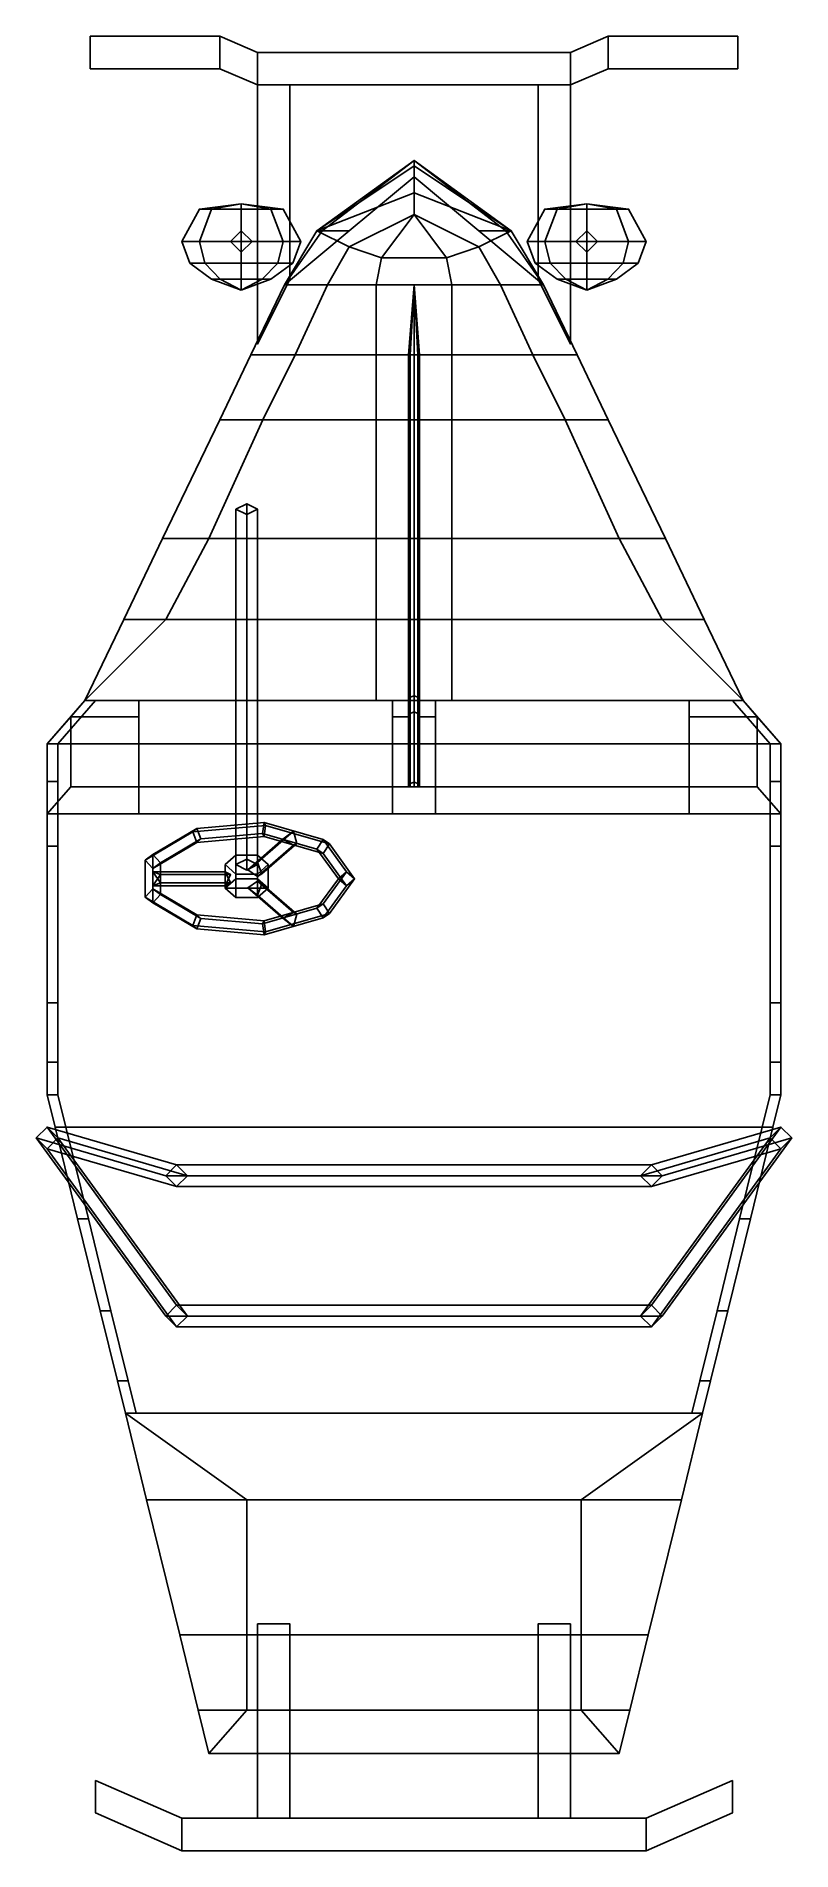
# Model space of a CAD drawing. Extents: x -0.7 to 0.7, y -1.8 to 1.56.
import ezdxf

# ---------------------------------------------------------------- set-up
doc = ezdxf.new("R2010")
doc.units = 0
doc.layers.get('0').update_dxf_attribs({"linetype": 'CONTINUOUS'})

msp = doc.modelspace()

# ---------------------------------------------------------------- linework, layer by layer
for points in [[(-0.36, 1.56, 0.58), (-0.36, 1.56, 0.5), (-0.6, 1.56, 0.5), (-0.6, 1.56, 0.58)], [(-0.6, 1.56, 0.5), (-0.36, 1.56, 0.5), (-0.36, 1.5, 0.5), (-0.6, 1.5, 0.5)], [(-0.6, 1.5, 0.58), (-0.36, 1.5, 0.58), (-0.36, 1.56, 0.58), (-0.6, 1.56, 0.58)], [(-0.6, 1.56, 0.58), (-0.6, 1.56, 0.5), (-0.6, 1.5, 0.5), (-0.6, 1.5, 0.58)], [(-0.29, 1.53, 0.58), (-0.29, 1.53, 0.5), (-0.36, 1.56, 0.5), (-0.36, 1.56, 0.58)], [(-0.36, 1.56, 0.5), (-0.29, 1.53, 0.5), (-0.29, 1.47, 0.5), (-0.36, 1.5, 0.5)], [(-0.36, 1.5, 0.58), (-0.29, 1.47, 0.58), (-0.29, 1.53, 0.58), (-0.36, 1.56, 0.58)], [(0.29, 1.53, 0.5), (0.29, 1.53, 0.58), (0.36, 1.56, 0.58), (0.36, 1.56, 0.5)], [(0.36, 1.5, 0.5), (0.29, 1.47, 0.5), (0.29, 1.53, 0.5), (0.36, 1.56, 0.5)], [(0.36, 1.56, 0.58), (0.29, 1.53, 0.58), (0.29, 1.47, 0.58), (0.36, 1.5, 0.58)], [(0.36, 1.56, 0.5), (0.36, 1.56, 0.58), (0.6, 1.56, 0.58), (0.6, 1.56, 0.5)], [(0.6, 1.5, 0.5), (0.36, 1.5, 0.5), (0.36, 1.56, 0.5), (0.6, 1.56, 0.5)], [(0.6, 1.56, 0.58), (0.36, 1.56, 0.58), (0.36, 1.5, 0.58), (0.6, 1.5, 0.58)], [(0.6, 1.56, 0.5), (0.6, 1.56, 0.58), (0.6, 1.5, 0.58), (0.6, 1.5, 0.5)], [(0.29, 1.53, 0.58), (0.29, 1.53, 0.5), (-0.29, 1.53, 0.5), (-0.29, 1.53, 0.58)], [(-0.29, 1.53, 0.5), (0.29, 1.53, 0.5), (0.29, 1.47, 0.5), (-0.29, 1.47, 0.5)], [(-0.29, 1.47, 0.58), (0.29, 1.47, 0.58), (0.29, 1.53, 0.58), (-0.29, 1.53, 0.58)], [(-0.6, 1.5, 0.5), (-0.36, 1.5, 0.5), (-0.36, 1.5, 0.58), (-0.6, 1.5, 0.58)], [(-0.36, 1.5, 0.5), (-0.29, 1.47, 0.5), (-0.29, 1.47, 0.58), (-0.36, 1.5, 0.58)], [(0.36, 1.5, 0.58), (0.29, 1.47, 0.58), (0.29, 1.47, 0.5), (0.36, 1.5, 0.5)], [(0.6, 1.5, 0.58), (0.36, 1.5, 0.58), (0.36, 1.5, 0.5), (0.6, 1.5, 0.5)], [(-0.23, 1.47, 0.5), (-0.23, 1.11, 0.5), (-0.29, 0.99, 0.5), (-0.29, 1.47, 0.5)], [(-0.29, 1.47, 0.58), (-0.29, 0.99, 0.58), (-0.23, 1.11, 0.58), (-0.23, 1.47, 0.58)], [(-0.29, 1.47, 0.5), (-0.29, 0.99, 0.5), (-0.29, 0.99, 0.58), (-0.29, 1.47, 0.58)], [(-0.29, 1.47, 0.5), (0.29, 1.47, 0.5), (0.29, 1.47, 0.58), (-0.29, 1.47, 0.58)], [(-0.23, 1.11, 0.58), (-0.23, 1.11, 0.5), (-0.23, 1.47, 0.5), (-0.23, 1.47, 0.58)], [(0.23, 1.47, 0.5), (0.23, 1.11, 0.5), (0.23, 1.11, 0.58), (0.23, 1.47, 0.58)], [(0.29, 1.47, 0.5), (0.29, 0.99, 0.5), (0.23, 1.11, 0.5), (0.23, 1.47, 0.5)], [(0.23, 1.47, 0.58), (0.23, 1.11, 0.58), (0.29, 0.99, 0.58), (0.29, 1.47, 0.58)], [(0.29, 0.99, 0.58), (0.29, 0.99, 0.5), (0.29, 1.47, 0.5), (0.29, 1.47, 0.58)], [(0, 1.33, 0.72), (-0.17, 1.2, 0.72), (-0.18, 1.2, 0.98), (0, 1.33, 0.77)], [(0, 1.33, 0.77), (-0.18, 1.2, 0.98), (-0.18, 1.2, 0.98), (0, 1.32, 0.87)], [(0, 1.32, 0.87), (-0.18, 1.2, 0.98), (-0.18, 1.2, 0.98), (0, 1.27, 0.98)], [(0, 1.3, 0.45), (-0.12, 1.2, 0.45), (-0.17, 1.2, 0.72), (0, 1.33, 0.72)], [(0.18, 1.2, 0.98), (0.17, 1.2, 0.72), (0, 1.33, 0.72), (0, 1.33, 0.77)], [(0.17, 1.2, 0.72), (0.12, 1.2, 0.45), (0, 1.3, 0.45), (0, 1.33, 0.72)], [(0.18, 1.2, 0.98), (0.18, 1.2, 0.98), (0, 1.33, 0.77), (0, 1.32, 0.87)], [(0.18, 1.2, 0.98), (0.18, 1.2, 0.98), (0, 1.32, 0.87), (0, 1.27, 0.98)], [(-0.32, 1.25, 0.84), (-0.375, 1.24, 0.785), (-0.3978, 1.24, 0.84), (-0.32, 1.25, 0.84)], [(-0.32, 1.25, 0.84), (-0.3978, 1.24, 0.84), (-0.375, 1.24, 0.895), (-0.32, 1.25, 0.84)], [(-0.32, 1.25, 0.84), (-0.32, 1.24, 0.7622), (-0.375, 1.24, 0.785), (-0.32, 1.25, 0.84)], [(-0.32, 1.25, 0.84), (-0.375, 1.24, 0.895), (-0.32, 1.24, 0.9178), (-0.32, 1.25, 0.84)], [(-0.32, 1.25, 0.84), (-0.2422, 1.24, 0.84), (-0.265, 1.24, 0.785), (-0.32, 1.25, 0.84)], [(-0.32, 1.25, 0.84), (-0.265, 1.24, 0.785), (-0.32, 1.24, 0.7622), (-0.32, 1.25, 0.84)], [(-0.32, 1.25, 0.84), (-0.32, 1.24, 0.9178), (-0.265, 1.24, 0.895), (-0.32, 1.25, 0.84)], [(-0.32, 1.25, 0.84), (-0.265, 1.24, 0.895), (-0.2422, 1.24, 0.84), (-0.32, 1.25, 0.84)], [(0, 1.27, 0.98), (-0.18, 1.2, 0.98), (-0.12, 1.17, 1.05), (0, 1.23, 1.04)], [(0.12, 1.17, 1.05), (0.18, 1.2, 0.98), (0, 1.27, 0.98), (0, 1.23, 1.04)], [(0.32, 1.25, 0.84), (0.265, 1.24, 0.785), (0.2422, 1.24, 0.84), (0.32, 1.25, 0.84)], [(0.32, 1.25, 0.84), (0.2422, 1.24, 0.84), (0.265, 1.24, 0.895), (0.32, 1.25, 0.84)], [(0.32, 1.25, 0.84), (0.32, 1.24, 0.7622), (0.265, 1.24, 0.785), (0.32, 1.25, 0.84)], [(0.32, 1.25, 0.84), (0.265, 1.24, 0.895), (0.32, 1.24, 0.9178), (0.32, 1.25, 0.84)], [(0.32, 1.25, 0.84), (0.3978, 1.24, 0.84), (0.375, 1.24, 0.785), (0.32, 1.25, 0.84)], [(0.32, 1.25, 0.84), (0.375, 1.24, 0.785), (0.32, 1.24, 0.7622), (0.32, 1.25, 0.84)], [(0.32, 1.25, 0.84), (0.32, 1.24, 0.9178), (0.375, 1.24, 0.895), (0.32, 1.25, 0.84)], [(0.32, 1.25, 0.84), (0.375, 1.24, 0.895), (0.3978, 1.24, 0.84), (0.32, 1.25, 0.84)], [(-0.375, 1.24, 0.785), (-0.3978, 1.18, 0.7622), (-0.43, 1.18, 0.84), (-0.3978, 1.24, 0.84)], [(-0.3978, 1.24, 0.84), (-0.43, 1.18, 0.84), (-0.3978, 1.18, 0.9178), (-0.375, 1.24, 0.895)], [(-0.32, 1.24, 0.7622), (-0.32, 1.18, 0.73), (-0.3978, 1.18, 0.7622), (-0.375, 1.24, 0.785)], [(-0.375, 1.24, 0.895), (-0.3978, 1.18, 0.9178), (-0.32, 1.18, 0.95), (-0.32, 1.24, 0.9178)], [(-0.265, 1.24, 0.785), (-0.2422, 1.18, 0.7622), (-0.32, 1.18, 0.73), (-0.32, 1.24, 0.7622)], [(-0.32, 1.24, 0.9178), (-0.32, 1.18, 0.95), (-0.2422, 1.18, 0.9178), (-0.265, 1.24, 0.895)], [(-0.2422, 1.24, 0.84), (-0.21, 1.18, 0.84), (-0.2422, 1.18, 0.7622), (-0.265, 1.24, 0.785)], [(-0.265, 1.24, 0.895), (-0.2422, 1.18, 0.9178), (-0.21, 1.18, 0.84), (-0.2422, 1.24, 0.84)], [(-0.12, 1.17, 1.05), (-0.06, 1.15, 1.08), (0, 1.23, 1.04)], [(-0.06, 1.15, 1.08), (0.06, 1.15, 1.08), (0, 1.23, 1.04)], [(0.06, 1.15, 1.08), (0.12, 1.17, 1.05), (0, 1.23, 1.04)], [(0.265, 1.24, 0.785), (0.2422, 1.18, 0.7622), (0.21, 1.18, 0.84), (0.2422, 1.24, 0.84)], [(0.2422, 1.24, 0.84), (0.21, 1.18, 0.84), (0.2422, 1.18, 0.9178), (0.265, 1.24, 0.895)], [(0.32, 1.24, 0.7622), (0.32, 1.18, 0.73), (0.2422, 1.18, 0.7622), (0.265, 1.24, 0.785)], [(0.265, 1.24, 0.895), (0.2422, 1.18, 0.9178), (0.32, 1.18, 0.95), (0.32, 1.24, 0.9178)], [(0.375, 1.24, 0.785), (0.3978, 1.18, 0.7622), (0.32, 1.18, 0.73), (0.32, 1.24, 0.7622)], [(0.32, 1.24, 0.9178), (0.32, 1.18, 0.95), (0.3978, 1.18, 0.9178), (0.375, 1.24, 0.895)], [(0.3978, 1.24, 0.84), (0.43, 1.18, 0.84), (0.3978, 1.18, 0.7622), (0.375, 1.24, 0.785)], [(0.375, 1.24, 0.895), (0.3978, 1.18, 0.9178), (0.43, 1.18, 0.84), (0.3978, 1.24, 0.84)], [(-0.4153, 1.14, 0.84), (-0.43, 1.18, 0.84), (-0.3978, 1.18, 0.7622), (-0.3874, 1.14, 0.7726)], [(-0.3874, 1.14, 0.9074), (-0.3978, 1.18, 0.9178), (-0.43, 1.18, 0.84), (-0.4153, 1.14, 0.84)], [(-0.3874, 1.14, 0.7726), (-0.3978, 1.18, 0.7622), (-0.32, 1.18, 0.73), (-0.32, 1.14, 0.7447)], [(-0.32, 1.14, 0.9353), (-0.32, 1.18, 0.95), (-0.3978, 1.18, 0.9178), (-0.3874, 1.14, 0.9074)], [(-0.32, 1.2, 0.7), (-0.34, 1.18, 0.7), (-0.34, 1.18, 0.74), (-0.32, 1.2, 0.75)], [(-0.34, 1.18, 0.7), (-0.32, 1.16, 0.7), (-0.32, 1.16, 0.74), (-0.34, 1.18, 0.74)], [(-0.3, 1.18, 0.7), (-0.32, 1.2, 0.7), (-0.32, 1.2, 0.75), (-0.3, 1.18, 0.74)], [(-0.32, 1.16, 0.7), (-0.3, 1.18, 0.7), (-0.3, 1.18, 0.74), (-0.32, 1.16, 0.74)], [(-0.32, 1.14, 0.7447), (-0.32, 1.18, 0.73), (-0.2422, 1.18, 0.7622), (-0.2526, 1.14, 0.7726)], [(-0.2526, 1.14, 0.9074), (-0.2422, 1.18, 0.9178), (-0.32, 1.18, 0.95), (-0.32, 1.14, 0.9353)], [(-0.2526, 1.14, 0.7726), (-0.2422, 1.18, 0.7622), (-0.21, 1.18, 0.84), (-0.2247, 1.14, 0.84)], [(-0.2247, 1.14, 0.84), (-0.21, 1.18, 0.84), (-0.2422, 1.18, 0.9178), (-0.2526, 1.14, 0.9074)], [(-0.18, 1.2, 0.98), (-0.24, 1.1, 0.98), (-0.16, 1.1, 1.07), (-0.12, 1.17, 1.05)], [(-0.17, 1.2, 0.72), (-0.24, 1.1, 0.45), (-0.24, 1.1, 0.98), (-0.18, 1.2, 0.98)], [(-0.12, 1.2, 0.45), (-0.24, 1.1, 0.45), (-0.17, 1.2, 0.72)], [(0.16, 1.1, 1.07), (0.24, 1.1, 0.98), (0.18, 1.2, 0.98), (0.12, 1.17, 1.05)], [(0.17, 1.2, 0.72), (0.24, 1.1, 0.45), (0.12, 1.2, 0.45), (0.17, 1.2, 0.72)], [(0.24, 1.1, 0.98), (0.24, 1.1, 0.45), (0.17, 1.2, 0.72), (0.18, 1.2, 0.98)], [(0.2247, 1.14, 0.84), (0.21, 1.18, 0.84), (0.2422, 1.18, 0.7622), (0.2526, 1.14, 0.7726)], [(0.2526, 1.14, 0.9074), (0.2422, 1.18, 0.9178), (0.21, 1.18, 0.84), (0.2247, 1.14, 0.84)], [(0.2526, 1.14, 0.7726), (0.2422, 1.18, 0.7622), (0.32, 1.18, 0.73), (0.32, 1.14, 0.7447)], [(0.32, 1.14, 0.9353), (0.32, 1.18, 0.95), (0.2422, 1.18, 0.9178), (0.2526, 1.14, 0.9074)], [(0.32, 1.2, 0.7), (0.3, 1.18, 0.7), (0.3, 1.18, 0.74), (0.32, 1.2, 0.75)], [(0.3, 1.18, 0.7), (0.32, 1.16, 0.7), (0.32, 1.16, 0.74), (0.3, 1.18, 0.74)], [(0.34, 1.18, 0.7), (0.32, 1.2, 0.7), (0.32, 1.2, 0.75), (0.34, 1.18, 0.74)], [(0.32, 1.16, 0.7), (0.34, 1.18, 0.7), (0.34, 1.18, 0.74), (0.32, 1.16, 0.74)], [(0.32, 1.14, 0.7447), (0.32, 1.18, 0.73), (0.3978, 1.18, 0.7622), (0.3874, 1.14, 0.7726)], [(0.3874, 1.14, 0.9074), (0.3978, 1.18, 0.9178), (0.32, 1.18, 0.95), (0.32, 1.14, 0.9353)], [(0.3874, 1.14, 0.7726), (0.3978, 1.18, 0.7622), (0.43, 1.18, 0.84), (0.4153, 1.14, 0.84)], [(0.4153, 1.14, 0.84), (0.43, 1.18, 0.84), (0.3978, 1.18, 0.9178), (0.3874, 1.14, 0.9074)], [(-0.16, 1.1, 1.07), (-0.07, 1.1, 1.09), (-0.06, 1.15, 1.08), (-0.12, 1.17, 1.05)], [(-0.07, 1.1, 1.09), (0.07, 1.1, 1.09), (0.06, 1.15, 1.08), (-0.06, 1.15, 1.08)], [(0.06, 1.15, 1.08), (0.07, 1.1, 1.09), (0.16, 1.1, 1.07), (0.12, 1.17, 1.05)], [(-0.375, 1.11, 0.84), (-0.4153, 1.14, 0.84), (-0.3874, 1.14, 0.7726), (-0.3589, 1.11, 0.8011)], [(-0.3589, 1.11, 0.8789), (-0.3874, 1.14, 0.9074), (-0.4153, 1.14, 0.84), (-0.375, 1.11, 0.84)], [(-0.3589, 1.11, 0.8011), (-0.3874, 1.14, 0.7726), (-0.32, 1.14, 0.7447), (-0.32, 1.11, 0.785)], [(-0.32, 1.11, 0.895), (-0.32, 1.14, 0.9353), (-0.3874, 1.14, 0.9074), (-0.3589, 1.11, 0.8789)], [(-0.32, 1.09, 0.84), (-0.375, 1.11, 0.84), (-0.3589, 1.11, 0.8011), (-0.32, 1.09, 0.84)], [(-0.32, 1.09, 0.84), (-0.3589, 1.11, 0.8789), (-0.375, 1.11, 0.84), (-0.32, 1.09, 0.84)], [(-0.32, 1.09, 0.84), (-0.3589, 1.11, 0.8011), (-0.32, 1.11, 0.785), (-0.32, 1.09, 0.84)], [(-0.32, 1.09, 0.84), (-0.32, 1.11, 0.895), (-0.3589, 1.11, 0.8789), (-0.32, 1.09, 0.84)], [(-0.32, 1.11, 0.785), (-0.32, 1.14, 0.7447), (-0.2526, 1.14, 0.7726), (-0.2811, 1.11, 0.8011)], [(-0.2811, 1.11, 0.8789), (-0.2526, 1.14, 0.9074), (-0.32, 1.14, 0.9353), (-0.32, 1.11, 0.895)], [(-0.32, 1.09, 0.84), (-0.32, 1.11, 0.785), (-0.2811, 1.11, 0.8011), (-0.32, 1.09, 0.84)], [(-0.32, 1.09, 0.84), (-0.2811, 1.11, 0.8011), (-0.265, 1.11, 0.84), (-0.32, 1.09, 0.84)], [(-0.32, 1.09, 0.84), (-0.265, 1.11, 0.84), (-0.2811, 1.11, 0.8789), (-0.32, 1.09, 0.84)], [(-0.32, 1.09, 0.84), (-0.2811, 1.11, 0.8789), (-0.32, 1.11, 0.895), (-0.32, 1.09, 0.84)], [(-0.2811, 1.11, 0.8011), (-0.2526, 1.14, 0.7726), (-0.2247, 1.14, 0.84), (-0.265, 1.11, 0.84)], [(-0.265, 1.11, 0.84), (-0.2247, 1.14, 0.84), (-0.2526, 1.14, 0.9074), (-0.2811, 1.11, 0.8789)], [(0.265, 1.11, 0.84), (0.2247, 1.14, 0.84), (0.2526, 1.14, 0.7726), (0.2811, 1.11, 0.8011)], [(0.2811, 1.11, 0.8789), (0.2526, 1.14, 0.9074), (0.2247, 1.14, 0.84), (0.265, 1.11, 0.84)], [(0.2811, 1.11, 0.8011), (0.2526, 1.14, 0.7726), (0.32, 1.14, 0.7447), (0.32, 1.11, 0.785)], [(0.32, 1.11, 0.895), (0.32, 1.14, 0.9353), (0.2526, 1.14, 0.9074), (0.2811, 1.11, 0.8789)], [(0.32, 1.09, 0.84), (0.265, 1.11, 0.84), (0.2811, 1.11, 0.8011), (0.32, 1.09, 0.84)], [(0.32, 1.09, 0.84), (0.2811, 1.11, 0.8789), (0.265, 1.11, 0.84), (0.32, 1.09, 0.84)], [(0.32, 1.09, 0.84), (0.2811, 1.11, 0.8011), (0.32, 1.11, 0.785), (0.32, 1.09, 0.84)], [(0.32, 1.09, 0.84), (0.32, 1.11, 0.895), (0.2811, 1.11, 0.8789), (0.32, 1.09, 0.84)], [(0.32, 1.11, 0.785), (0.32, 1.14, 0.7447), (0.3874, 1.14, 0.7726), (0.3589, 1.11, 0.8011)], [(0.3589, 1.11, 0.8789), (0.3874, 1.14, 0.9074), (0.32, 1.14, 0.9353), (0.32, 1.11, 0.895)], [(0.32, 1.09, 0.84), (0.32, 1.11, 0.785), (0.3589, 1.11, 0.8011), (0.32, 1.09, 0.84)], [(0.32, 1.09, 0.84), (0.3589, 1.11, 0.8011), (0.375, 1.11, 0.84), (0.32, 1.09, 0.84)], [(0.32, 1.09, 0.84), (0.375, 1.11, 0.84), (0.3589, 1.11, 0.8789), (0.32, 1.09, 0.84)], [(0.32, 1.09, 0.84), (0.3589, 1.11, 0.8789), (0.32, 1.11, 0.895), (0.32, 1.09, 0.84)], [(0.3589, 1.11, 0.8011), (0.3874, 1.14, 0.7726), (0.4153, 1.14, 0.84), (0.375, 1.11, 0.84)], [(0.375, 1.11, 0.84), (0.4153, 1.14, 0.84), (0.3874, 1.14, 0.9074), (0.3589, 1.11, 0.8789)], [(-0.24, 1.1, 0.98), (-0.24, 1.1, 0.45), (-0.3025, 0.97, 0.45), (-0.3025, 0.97, 0.98)], [(-0.16, 1.1, 1.07), (-0.24, 1.1, 0.98), (-0.3025, 0.97, 0.98), (-0.22, 0.97, 1.07)], [(-0.07, 0.97, 1.1), (-0.07, 1.1, 1.09), (-0.16, 1.1, 1.07), (-0.22, 0.97, 1.07)], [(-0.01, 0.97, 1.1), (0, 1.1, 1.09), (-0.07, 1.1, 1.09), (-0.07, 0.97, 1.1)], [(0, 1.1, 1.09), (0, 1.1, 1.09), (-0.01, 0.97, 1.1), (-0.0071, 0.97, 1.1071)], [(0, 1.1, 1.09), (0, 1.1, 1.09), (-0.0071, 0.97, 1.1071), (0, 0.97, 1.11)], [(0.07, 0.97, 1.1), (0.07, 1.1, 1.09), (0, 1.1, 1.09), (0.01, 0.97, 1.1)], [(0, 1.1, 1.09), (0, 1.1, 1.09), (0, 0.97, 1.11), (0.0071, 0.97, 1.1071)], [(0, 1.1, 1.09), (0, 1.1, 1.09), (0.0071, 0.97, 1.1071), (0.01, 0.97, 1.1)], [(0.16, 1.1, 1.07), (0.07, 1.1, 1.09), (0.07, 0.97, 1.1), (0.22, 0.97, 1.07)], [(0.3025, 0.97, 0.98), (0.24, 1.1, 0.98), (0.16, 1.1, 1.07), (0.22, 0.97, 1.07)], [(0.3025, 0.97, 0.45), (0.24, 1.1, 0.45), (0.24, 1.1, 0.98), (0.3025, 0.97, 0.98)], [(-0.3025, 0.97, 0.98), (-0.3025, 0.97, 0.45), (-0.3601, 0.85, 0.45), (-0.3601, 0.85, 0.98)], [(-0.22, 0.97, 1.07), (-0.3025, 0.97, 0.98), (-0.3601, 0.85, 0.98), (-0.28, 0.85, 1.07)], [(-0.07, 0.85, 1.1), (-0.07, 0.97, 1.1), (-0.22, 0.97, 1.07), (-0.28, 0.85, 1.07)], [(-0.01, 0.85, 1.1), (-0.01, 0.97, 1.1), (-0.07, 0.97, 1.1), (-0.07, 0.85, 1.1)], [(-0.0071, 0.97, 1.1071), (-0.01, 0.97, 1.1), (-0.01, 0.85, 1.1), (-0.0071, 0.85, 1.1071)], [(0, 0.97, 1.11), (-0.0071, 0.97, 1.1071), (-0.0071, 0.85, 1.1071), (0, 0.85, 1.11)], [(0.0071, 0.97, 1.1071), (0, 0.97, 1.11), (0, 0.85, 1.11), (0.0071, 0.85, 1.1071)], [(0.01, 0.97, 1.1), (0.0071, 0.97, 1.1071), (0.0071, 0.85, 1.1071), (0.01, 0.85, 1.1)], [(0.07, 0.85, 1.1), (0.07, 0.97, 1.1), (0.01, 0.97, 1.1), (0.01, 0.85, 1.1)], [(0.22, 0.97, 1.07), (0.07, 0.97, 1.1), (0.07, 0.85, 1.1), (0.28, 0.85, 1.07)], [(0.3601, 0.85, 0.98), (0.3025, 0.97, 0.98), (0.22, 0.97, 1.07), (0.28, 0.85, 1.07)], [(0.3601, 0.85, 0.45), (0.3025, 0.97, 0.45), (0.3025, 0.97, 0.98), (0.3601, 0.85, 0.98)], [(-0.3601, 0.85, 0.98), (-0.3601, 0.85, 0.45), (-0.4658, 0.63, 0.38), (-0.4658, 0.63, 0.98)], [(-0.28, 0.85, 1.07), (-0.3601, 0.85, 0.98), (-0.4658, 0.63, 0.98), (-0.38, 0.63, 1.07)], [(-0.07, 0.63, 1.11), (-0.07, 0.85, 1.1), (-0.28, 0.85, 1.07), (-0.38, 0.63, 1.07)], [(-0.01, 0.63, 1.11), (-0.01, 0.85, 1.1), (-0.07, 0.85, 1.1), (-0.07, 0.63, 1.11)], [(-0.0071, 0.85, 1.1071), (-0.01, 0.85, 1.1), (-0.01, 0.63, 1.11), (-0.0071, 0.63, 1.1171)], [(0, 0.85, 1.11), (-0.0071, 0.85, 1.1071), (-0.0071, 0.63, 1.1171), (0, 0.63, 1.12)], [(0.0071, 0.85, 1.1071), (0, 0.85, 1.11), (0, 0.63, 1.12), (0.0071, 0.63, 1.1171)], [(0.01, 0.85, 1.1), (0.0071, 0.85, 1.1071), (0.0071, 0.63, 1.1171), (0.01, 0.63, 1.11)], [(0.07, 0.63, 1.11), (0.07, 0.85, 1.1), (0.01, 0.85, 1.1), (0.01, 0.63, 1.11)], [(0.28, 0.85, 1.07), (0.07, 0.85, 1.1), (0.07, 0.63, 1.11), (0.38, 0.63, 1.07)], [(0.4658, 0.63, 0.98), (0.3601, 0.85, 0.98), (0.28, 0.85, 1.07), (0.38, 0.63, 1.07)], [(0.4658, 0.63, 0.38), (0.3601, 0.85, 0.45), (0.3601, 0.85, 0.98), (0.4658, 0.63, 0.98)], [(-0.31, 0.6942, 0.6923), (-0.33, 0.6842, 0.675), (-0.33, 0.026, 1.055), (-0.31, 0.036, 1.0723)], [(-0.33, 0.6842, 0.675), (-0.31, 0.6742, 0.6577), (-0.31, 0.016, 1.0377), (-0.33, 0.026, 1.055)], [(-0.29, 0.6842, 0.675), (-0.31, 0.6942, 0.6923), (-0.31, 0.036, 1.0723), (-0.29, 0.026, 1.055)], [(-0.31, 0.6742, 0.6577), (-0.29, 0.6842, 0.675), (-0.29, 0.026, 1.055), (-0.31, 0.016, 1.0377)], [(-0.4658, 0.63, 0.98), (-0.4658, 0.63, 0.38), (-0.5379, 0.48, 0.32), (-0.5379, 0.48, 0.98)], [(-0.38, 0.63, 1.07), (-0.4658, 0.63, 0.98), (-0.5379, 0.48, 0.98), (-0.46, 0.48, 1.07)], [(-0.07, 0.48, 1.12), (-0.07, 0.63, 1.11), (-0.38, 0.63, 1.07), (-0.46, 0.48, 1.07)], [(-0.01, 0.48, 1.12), (-0.01, 0.63, 1.11), (-0.07, 0.63, 1.11), (-0.07, 0.48, 1.12)], [(-0.0071, 0.63, 1.1171), (-0.01, 0.63, 1.11), (-0.01, 0.48, 1.12), (-0.0071, 0.48, 1.1271)], [(0, 0.63, 1.12), (-0.0071, 0.63, 1.1171), (-0.0071, 0.48, 1.1271), (0, 0.48, 1.13)], [(0.0071, 0.63, 1.1171), (0, 0.63, 1.12), (0, 0.48, 1.13), (0.0071, 0.48, 1.1271)], [(0.01, 0.63, 1.11), (0.0071, 0.63, 1.1171), (0.0071, 0.48, 1.1271), (0.01, 0.48, 1.12)], [(0.07, 0.48, 1.12), (0.07, 0.63, 1.11), (0.01, 0.63, 1.11), (0.01, 0.48, 1.12)], [(0.38, 0.63, 1.07), (0.07, 0.63, 1.11), (0.07, 0.48, 1.12), (0.46, 0.48, 1.07)], [(0.5379, 0.48, 0.98), (0.4658, 0.63, 0.98), (0.38, 0.63, 1.07), (0.46, 0.48, 1.07)], [(0.5379, 0.48, 0.32), (0.4658, 0.63, 0.38), (0.4658, 0.63, 0.98), (0.5379, 0.48, 0.98)], [(-0.5379, 0.48, 0.98), (-0.5379, 0.48, 0.32), (-0.61, 0.33, 0.32), (-0.61, 0.33, 0.98)], [(-0.46, 0.48, 1.07), (-0.5379, 0.48, 0.98), (-0.61, 0.33, 0.98), (-0.61, 0.33, 1.07)], [(-0.07, 0.33, 1.13), (-0.07, 0.48, 1.12), (-0.46, 0.48, 1.07), (-0.61, 0.33, 1.07)], [(-0.01, 0.33, 1.13), (-0.01, 0.48, 1.12), (-0.07, 0.48, 1.12), (-0.07, 0.33, 1.13)], [(-0.0071, 0.48, 1.1271), (-0.01, 0.48, 1.12), (-0.01, 0.33, 1.13), (-0.0071, 0.3361, 1.1435)], [(0, 0.48, 1.13), (-0.0071, 0.48, 1.1271), (-0.0071, 0.3361, 1.1435), (0, 0.3387, 1.145)], [(0.0071, 0.48, 1.1271), (0, 0.48, 1.13), (0, 0.3387, 1.145), (0.0071, 0.3361, 1.1435)], [(0.01, 0.48, 1.12), (0.0071, 0.48, 1.1271), (0.0071, 0.3361, 1.1435), (0.01, 0.33, 1.13)], [(0.07, 0.33, 1.13), (0.07, 0.48, 1.12), (0.01, 0.48, 1.12), (0.01, 0.33, 1.13)], [(0.46, 0.48, 1.07), (0.07, 0.48, 1.12), (0.07, 0.33, 1.13), (0.61, 0.33, 1.07)], [(0.61, 0.33, 0.98), (0.5379, 0.48, 0.98), (0.46, 0.48, 1.07), (0.61, 0.33, 1.07)], [(0.61, 0.33, 0.32), (0.5379, 0.48, 0.32), (0.5379, 0.48, 0.98), (0.61, 0.33, 0.98)], [(-0.0071, 0.3361, 1.1435), (-0.01, 0.33, 1.14), (-0.01, 0.3, 1.19), (-0.0071, 0.3061, 1.1935)], [(-0.0071, 0.3361, 1.1435), (-0.01, 0.33, 1.13), (-0.01, 0.33, 1.14), (-0.0071, 0.3361, 1.1435)], [(0, 0.3387, 1.145), (-0.0071, 0.3361, 1.1435), (-0.0071, 0.3061, 1.1935), (0, 0.3087, 1.195)], [(0.0071, 0.3361, 1.1435), (0, 0.3387, 1.145), (0, 0.3087, 1.195), (0.0071, 0.3061, 1.1935)], [(0.01, 0.33, 1.14), (0.0071, 0.3361, 1.1435), (0.0071, 0.3061, 1.1935), (0.01, 0.3, 1.19)], [(0.01, 0.33, 1.13), (0.0071, 0.3361, 1.1435), (0.0071, 0.3361, 1.1435), (0.01, 0.33, 1.14)], [(-0.61, 0.33, 0.32), (-0.68, 0.25, 0.32), (-0.68, 0.25, 1.07), (-0.61, 0.33, 1.13)], [(-0.61, 0.33, 1.13), (-0.68, 0.25, 1.07), (-0.68, 0.25, 1.19), (-0.6362, 0.3, 1.19)], [(-0.59, 0.33, 0.37), (-0.66, 0.25, 0.37), (0.66, 0.25, 0.37), (0.59, 0.33, 0.37)], [(-0.51, 0.3, 1.19), (-0.51, 0.33, 1.13), (-0.61, 0.33, 1.13), (-0.6362, 0.3, 1.19)], [(-0.07, 0.33, 1.13), (-0.07, 0.33, 1.13), (-0.61, 0.33, 1.07), (-0.61, 0.33, 1.13)], [(-0.51, 0.33, 1.13), (-0.51, 0.25, 1.07), (-0.04, 0.25, 1.07), (-0.04, 0.33, 1.13)], [(-0.51, 0.25, 1.19), (-0.51, 0.25, 1.07), (-0.51, 0.33, 1.13), (-0.51, 0.3, 1.19)], [(-0.04, 0.33, 1.13), (-0.04, 0.25, 1.07), (-0.04, 0.25, 1.19), (-0.04, 0.3, 1.19)], [(-0.01, 0.3, 1.19), (-0.01, 0.33, 1.14), (-0.04, 0.33, 1.13), (-0.04, 0.3, 1.19)], [(-0.01, 0.33, 1.13), (-0.04, 0.33, 1.13), (-0.01, 0.33, 1.14), (-0.01, 0.33, 1.13)], [(-0.0071, 0.3061, 1.1935), (-0.01, 0.3, 1.19), (-0.01, 0.17, 1.45), (-0.0071, 0.1761, 1.4535)], [(0, 0.3087, 1.195), (-0.0071, 0.3061, 1.1935), (-0.0071, 0.1761, 1.4535), (0, 0.1787, 1.455)], [(0.0071, 0.3061, 1.1935), (0, 0.3087, 1.195), (0, 0.1787, 1.455), (0.0071, 0.1761, 1.4535)], [(0.01, 0.3, 1.19), (0.0071, 0.3061, 1.1935), (0.0071, 0.1761, 1.4535), (0.01, 0.17, 1.45)], [(0.04, 0.3, 1.19), (0.04, 0.33, 1.13), (0.01, 0.33, 1.14), (0.01, 0.3, 1.19)], [(0.04, 0.33, 1.13), (0.01, 0.33, 1.13), (0.01, 0.33, 1.13), (0.01, 0.33, 1.14)], [(0.04, 0.25, 1.19), (0.04, 0.25, 1.07), (0.04, 0.33, 1.13), (0.04, 0.3, 1.19)], [(0.04, 0.33, 1.13), (0.04, 0.25, 1.07), (0.51, 0.25, 1.07), (0.51, 0.33, 1.13)], [(0.51, 0.33, 1.13), (0.51, 0.25, 1.07), (0.51, 0.25, 1.19), (0.51, 0.3, 1.19)], [(0.6362, 0.3, 1.19), (0.61, 0.33, 1.13), (0.51, 0.33, 1.13), (0.51, 0.3, 1.19)], [(0.68, 0.25, 1.07), (0.68, 0.25, 0.32), (0.61, 0.33, 0.32), (0.61, 0.33, 1.13)], [(0.68, 0.25, 1.19), (0.68, 0.25, 1.07), (0.61, 0.33, 1.13), (0.6362, 0.3, 1.19)], [(-0.6362, 0.3, 1.19), (-0.68, 0.25, 1.19), (-0.68, 0.12, 1.45), (-0.6362, 0.17, 1.45)], [(-0.51, 0.17, 1.45), (-0.51, 0.3, 1.19), (-0.6362, 0.3, 1.19), (-0.6362, 0.17, 1.45)], [(-0.51, 0.12, 1.45), (-0.51, 0.25, 1.19), (-0.51, 0.3, 1.19), (-0.51, 0.17, 1.45)], [(-0.04, 0.3, 1.19), (-0.04, 0.25, 1.19), (-0.04, 0.12, 1.45), (-0.04, 0.17, 1.45)], [(-0.01, 0.17, 1.45), (-0.01, 0.3, 1.19), (-0.04, 0.3, 1.19), (-0.04, 0.17, 1.45)], [(0.04, 0.17, 1.45), (0.04, 0.3, 1.19), (0.01, 0.3, 1.19), (0.01, 0.17, 1.45)], [(0.04, 0.12, 1.45), (0.04, 0.25, 1.19), (0.04, 0.3, 1.19), (0.04, 0.17, 1.45)], [(0.51, 0.3, 1.19), (0.51, 0.25, 1.19), (0.51, 0.12, 1.45), (0.51, 0.17, 1.45)], [(0.6362, 0.17, 1.45), (0.6362, 0.3, 1.19), (0.51, 0.3, 1.19), (0.51, 0.17, 1.45)], [(0.68, 0.12, 1.45), (0.68, 0.25, 1.19), (0.6362, 0.3, 1.19), (0.6362, 0.17, 1.45)], [(-0.68, 0.25, 0.32), (-0.68, -0.4, 0.32), (-0.68, -0.4, 0.37), (-0.68, 0.25, 0.37)], [(-0.68, 0.06, 0.93), (-0.68, 0.25, 0.37), (-0.68, -0.4, 0.37), (-0.68, -0.23, 0.87)], [(-0.68, 0.18, 0.98), (-0.68, 0.25, 0.37), (-0.68, 0.25, 0.37), (-0.68, 0.06, 0.93)], [(-0.68, 0.25, 1.07), (-0.68, 0.25, 0.37), (-0.68, 0.25, 0.37), (-0.68, 0.18, 0.98)], [(-0.66, 0.18, 0.98), (-0.66, 0.25, 1.07), (-0.68, 0.25, 1.07), (-0.68, 0.18, 0.98)], [(0.68, 0.18, 0.98), (0.68, 0.25, 1.07), (0.66, 0.25, 1.07), (0.66, 0.18, 0.98)], [(0.68, -0.4, 0.37), (0.68, -0.4, 0.32), (0.68, 0.25, 0.32), (0.68, 0.25, 0.37)], [(0.68, -0.4, 0.37), (0.68, 0.25, 0.37), (0.68, 0.06, 0.93), (0.68, -0.23, 0.87)], [(0.68, 0.25, 0.37), (0.68, 0.25, 0.37), (0.68, 0.18, 0.98), (0.68, 0.06, 0.93)], [(0.68, 0.25, 0.37), (0.68, 0.25, 0.37), (0.68, 0.25, 1.07), (0.68, 0.18, 0.98)], [(-0.66, 0.06, 0.93), (-0.66, 0.18, 0.98), (-0.68, 0.18, 0.98), (-0.68, 0.06, 0.93)], [(-0.68, 0.12, 1.53), (0.68, 0.12, 1.53), (0.6362, 0.17, 1.53), (-0.6362, 0.17, 1.53)], [(-0.6362, 0.17, 1.45), (-0.68, 0.12, 1.45), (-0.68, 0.12, 1.53), (-0.6362, 0.17, 1.53)], [(-0.6362, 0.17, 1.53), (0.6362, 0.17, 1.53), (0.6362, 0.17, 1.45), (-0.6362, 0.17, 1.45)], [(-0.04, 0.17, 1.45), (-0.04, 0.12, 1.45), (-0.51, 0.12, 1.45), (-0.51, 0.17, 1.45)], [(-0.0071, 0.1761, 1.4535), (-0.01, 0.17, 1.45), (-0.01, 0.17, 1.45), (-0.0071, 0.17, 1.4571)], [(0, 0.1787, 1.455), (-0.0071, 0.1761, 1.4535), (-0.0071, 0.17, 1.4571), (0, 0.17, 1.46)], [(0.0071, 0.1761, 1.4535), (0, 0.1787, 1.455), (0, 0.17, 1.46), (0.0071, 0.17, 1.4571)], [(0.01, 0.17, 1.45), (0.0071, 0.1761, 1.4535), (0.0071, 0.17, 1.4571), (0.01, 0.17, 1.45)], [(0.51, 0.17, 1.45), (0.51, 0.12, 1.45), (0.04, 0.12, 1.45), (0.04, 0.17, 1.45)], [(0.6362, 0.17, 1.53), (0.68, 0.12, 1.53), (0.68, 0.12, 1.45), (0.6362, 0.17, 1.45)], [(0.68, 0.06, 0.93), (0.68, 0.18, 0.98), (0.66, 0.18, 0.98), (0.66, 0.06, 0.93)], [(-0.68, 0.12, 1.45), (0.68, 0.12, 1.45), (0.68, 0.12, 1.53), (-0.68, 0.12, 1.53)], [(-0.4025, 0.0931, 1.2012), (-0.41, 0.0866, 1.22), (-0.2753, 0.0985, 1.2406), (-0.2779, 0.1041, 1.2203)], [(-0.395, 0.0736, 1.1975), (-0.4025, 0.0931, 1.2012), (-0.2779, 0.1041, 1.2203), (-0.2805, 0.0837, 1.215)], [(-0.2805, 0.0837, 1.215), (-0.2779, 0.1041, 1.2203), (-0.1683, 0.0724, 1.1655), (-0.1798, 0.0546, 1.1646)], [(-0.2779, 0.1041, 1.2203), (-0.2753, 0.0985, 1.2406), (-0.1568, 0.0643, 1.1813), (-0.1683, 0.0724, 1.1655)], [(-0.4838, 0.0446, 1.1173), (-0.4979, 0.0342, 1.1292), (-0.41, 0.0866, 1.22), (-0.4025, 0.0931, 1.2012)], [(-0.4979, 0.0342, 1.1292), (-0.4838, 0.0186, 1.1323), (-0.4025, 0.0671, 1.2162), (-0.41, 0.0866, 1.22)], [(-0.4697, 0.0291, 1.1204), (-0.4838, 0.0446, 1.1173), (-0.4025, 0.0931, 1.2012), (-0.395, 0.0736, 1.1975)], [(-0.4838, 0.0186, 1.1323), (-0.4697, 0.0291, 1.1204), (-0.395, 0.0736, 1.1975), (-0.4025, 0.0671, 1.2162)], [(-0.41, 0.0866, 1.22), (-0.4025, 0.0671, 1.2162), (-0.2779, 0.0781, 1.2353), (-0.2753, 0.0985, 1.2406)], [(-0.4025, 0.0671, 1.2162), (-0.395, 0.0736, 1.1975), (-0.2805, 0.0837, 1.215), (-0.2779, 0.0781, 1.2353)], [(-0.29, 0.0303, 1.0925), (-0.308, 0.0167, 1.099), (-0.2431, 0.0729, 1.1963), (-0.2231, 0.0883, 1.1929)], [(-0.308, 0.0167, 1.099), (-0.29, 0.0043, 1.1075), (-0.2231, 0.0623, 1.2079), (-0.2431, 0.0729, 1.1963)], [(-0.282, 0.0092, 1.086), (-0.29, 0.0303, 1.0925), (-0.2231, 0.0883, 1.1929), (-0.2171, 0.0654, 1.1833)], [(-0.2779, 0.0781, 1.2353), (-0.2805, 0.0837, 1.215), (-0.1798, 0.0546, 1.1646), (-0.1683, 0.0465, 1.1805)], [(-0.2753, 0.0985, 1.2406), (-0.2779, 0.0781, 1.2353), (-0.1683, 0.0465, 1.1805), (-0.1568, 0.0643, 1.1813)], [(-0.1798, 0.0546, 1.1646), (-0.1683, 0.0724, 1.1655), (-0.125, 0.013, 1.0625), (-0.14, 0, 1.07)], [(-0.1683, 0.0724, 1.1655), (-0.1568, 0.0643, 1.1813), (-0.11, 0, 1.07), (-0.125, 0.013, 1.0625)], [(-0.66, -0.23, 0.87), (-0.66, 0.06, 0.93), (-0.68, 0.06, 0.93), (-0.68, -0.23, 0.87)], [(-0.4838, -0.0186, 1.0077), (-0.4979, -0.0342, 1.0108), (-0.4979, 0.0342, 1.1292), (-0.4838, 0.0446, 1.1173)], [(-0.4979, -0.0342, 1.0108), (-0.4838, -0.0446, 1.0227), (-0.4838, 0.0186, 1.1323), (-0.4979, 0.0342, 1.1292)], [(-0.4697, -0.0291, 1.0196), (-0.4838, -0.0186, 1.0077), (-0.4838, 0.0446, 1.1173), (-0.4697, 0.0291, 1.1204)], [(-0.33, 0.0433, 1.085), (-0.35, 0.026, 1.055), (-0.35, -0.0173, 1.08), (-0.33, 0, 1.11)], [(-0.29, 0.0433, 1.085), (-0.33, 0.0433, 1.085), (-0.33, 0, 1.11), (-0.29, 0, 1.11)], [(-0.29, 0.0043, 1.1075), (-0.282, 0.0092, 1.086), (-0.2171, 0.0654, 1.1833), (-0.2231, 0.0623, 1.2079)], [(-0.27, 0.026, 1.055), (-0.29, 0.0433, 1.085), (-0.29, 0, 1.11), (-0.27, -0.0173, 1.08)], [(-0.1683, 0.0465, 1.1805), (-0.1798, 0.0546, 1.1646), (-0.14, 0, 1.07), (-0.125, -0.013, 1.0775)], [(-0.1568, 0.0643, 1.1813), (-0.1683, 0.0465, 1.1805), (-0.125, -0.013, 1.0775), (-0.11, 0, 1.07)], [(0.68, -0.23, 0.87), (0.68, 0.06, 0.93), (0.66, 0.06, 0.93), (0.66, -0.23, 0.87)], [(-0.4838, -0.0446, 1.0227), (-0.4697, -0.0291, 1.0196), (-0.4697, 0.0291, 1.1204), (-0.4838, 0.0186, 1.1323)], [(-0.35, 0.013, 1.0625), (-0.34, -0.0075, 1.057), (-0.4697, -0.0075, 1.057), (-0.4838, 0.013, 1.0625)], [(-0.34, 0.0075, 1.083), (-0.35, 0.013, 1.0625), (-0.4838, 0.013, 1.0625), (-0.4697, 0.0075, 1.083)], [(-0.35, -0.013, 1.0775), (-0.34, 0.0075, 1.083), (-0.4697, 0.0075, 1.083), (-0.4838, -0.013, 1.0775)], [(-0.35, 0.026, 1.055), (-0.33, 0.0087, 1.025), (-0.33, -0.0346, 1.05), (-0.35, -0.0173, 1.08)], [(-0.33, 0.0087, 1.025), (-0.29, 0.0087, 1.025), (-0.29, -0.0346, 1.05), (-0.33, -0.0346, 1.05)], [(-0.29, 0.0087, 1.025), (-0.27, 0.026, 1.055), (-0.27, -0.0173, 1.08), (-0.29, -0.0346, 1.05)], [(-0.14, 0, 1.07), (-0.125, 0.013, 1.0625), (-0.1683, -0.0465, 0.9595), (-0.1798, -0.0546, 0.9754)], [(-0.125, -0.013, 1.0775), (-0.14, 0, 1.07), (-0.1798, -0.0546, 0.9754), (-0.1683, -0.0724, 0.9745)], [(-0.125, 0.013, 1.0625), (-0.11, 0, 1.07), (-0.1568, -0.0643, 0.9587), (-0.1683, -0.0465, 0.9595)], [(-0.11, 0, 1.07), (-0.125, -0.013, 1.0775), (-0.1683, -0.0724, 0.9745), (-0.1568, -0.0643, 0.9587)], [(-0.4025, -0.0671, 0.9237), (-0.41, -0.0866, 0.92), (-0.4979, -0.0342, 1.0108), (-0.4838, -0.0186, 1.0077)], [(-0.34, -0.0075, 1.057), (-0.35, -0.013, 1.0775), (-0.4838, -0.013, 1.0775), (-0.4697, -0.0075, 1.057)], [(-0.395, -0.0736, 0.9425), (-0.4025, -0.0671, 0.9237), (-0.4838, -0.0186, 1.0077), (-0.4697, -0.0291, 1.0196)], [(-0.4025, -0.0931, 0.9387), (-0.395, -0.0736, 0.9425), (-0.4697, -0.0291, 1.0196), (-0.4838, -0.0446, 1.0227)], [(-0.29, 0, 1.11), (-0.33, 0, 1.11), (-0.35, -0.0173, 1.08), (-0.27, -0.0173, 1.08)], [(-0.27, -0.0173, 1.08), (-0.35, -0.0173, 1.08), (-0.33, -0.0346, 1.05), (-0.29, -0.0346, 1.05)], [(-0.308, -0.0167, 1.041), (-0.29, -0.0043, 1.0325), (-0.2231, -0.0623, 0.9321), (-0.2431, -0.0729, 0.9437)], [(-0.29, -0.0303, 1.0475), (-0.308, -0.0167, 1.041), (-0.2431, -0.0729, 0.9437), (-0.2231, -0.0883, 0.9471)], [(-0.29, -0.0043, 1.0325), (-0.282, -0.0092, 1.054), (-0.2171, -0.0654, 0.9567), (-0.2231, -0.0623, 0.9321)], [(-0.282, -0.0092, 1.054), (-0.29, -0.0303, 1.0475), (-0.2231, -0.0883, 0.9471), (-0.2171, -0.0654, 0.9567)], [(-0.41, -0.0866, 0.92), (-0.4025, -0.0931, 0.9387), (-0.4838, -0.0446, 1.0227), (-0.4979, -0.0342, 1.0108)], [(-0.2779, -0.0781, 0.9047), (-0.2753, -0.0985, 0.8994), (-0.41, -0.0866, 0.92), (-0.4025, -0.0671, 0.9237)], [(-0.2805, -0.0837, 0.925), (-0.2779, -0.0781, 0.9047), (-0.4025, -0.0671, 0.9237), (-0.395, -0.0736, 0.9425)], [(-0.1798, -0.0546, 0.9754), (-0.1683, -0.0465, 0.9595), (-0.2779, -0.0781, 0.9047), (-0.2805, -0.0837, 0.925)], [(-0.1683, -0.0724, 0.9745), (-0.1798, -0.0546, 0.9754), (-0.2805, -0.0837, 0.925), (-0.2779, -0.1041, 0.9197)], [(-0.1683, -0.0465, 0.9595), (-0.1568, -0.0643, 0.9587), (-0.2753, -0.0985, 0.8994), (-0.2779, -0.0781, 0.9047)], [(-0.1568, -0.0643, 0.9587), (-0.1683, -0.0724, 0.9745), (-0.2779, -0.1041, 0.9197), (-0.2753, -0.0985, 0.8994)], [(-0.2753, -0.0985, 0.8994), (-0.2779, -0.1041, 0.9197), (-0.4025, -0.0931, 0.9387), (-0.41, -0.0866, 0.92)], [(-0.2779, -0.1041, 0.9197), (-0.2805, -0.0837, 0.925), (-0.395, -0.0736, 0.9425), (-0.4025, -0.0931, 0.9387)], [(-0.68, -0.23, 0.87), (-0.68, -0.4, 0.37), (-0.68, -0.4, 0.37), (-0.68, -0.34, 0.87)], [(-0.66, -0.34, 0.87), (-0.66, -0.23, 0.87), (-0.68, -0.23, 0.87), (-0.68, -0.34, 0.87)], [(0.68, -0.34, 0.87), (0.68, -0.23, 0.87), (0.66, -0.23, 0.87), (0.66, -0.34, 0.87)], [(0.68, -0.4, 0.37), (0.68, -0.4, 0.37), (0.68, -0.23, 0.87), (0.68, -0.34, 0.87)], [(-0.66, -0.4, 0.9), (-0.66, -0.34, 0.87), (-0.68, -0.34, 0.87), (-0.68, -0.4, 0.9)], [(-0.68, -0.34, 0.87), (-0.68, -0.4, 0.37), (-0.68, -0.4, 0.37), (-0.68, -0.4, 0.9)], [(0.68, -0.4, 0.9), (0.68, -0.34, 0.87), (0.66, -0.34, 0.87), (0.66, -0.4, 0.9)], [(0.68, -0.4, 0.37), (0.68, -0.4, 0.37), (0.68, -0.34, 0.87), (0.68, -0.4, 0.9)], [(-0.68, -0.4, 0.32), (-0.6652, -0.46, 0.32), (-0.6652, -0.46, 0.37), (-0.68, -0.4, 0.37)], [(-0.68, -0.4, 0.9), (-0.6652, -0.46, 0.93), (-0.6452, -0.46, 0.93), (-0.66, -0.4, 0.9)], [(-0.68, -0.4, 0.37), (-0.6652, -0.46, 0.59), (-0.6652, -0.46, 0.93), (-0.68, -0.4, 0.9)], [(0.66, -0.4, 0.9), (0.6452, -0.46, 0.93), (0.6652, -0.46, 0.93), (0.68, -0.4, 0.9)], [(0.6652, -0.46, 0.37), (0.6652, -0.46, 0.32), (0.68, -0.4, 0.32), (0.68, -0.4, 0.37)], [(0.6652, -0.46, 0.93), (0.6652, -0.46, 0.59), (0.68, -0.4, 0.37), (0.68, -0.4, 0.9)], [(-0.68, -0.46, 1.18), (-0.7, -0.48, 1.17), (-0.46, -0.81, 1.46), (-0.44, -0.79, 1.46)], [(-0.68, -0.46, 0.89), (-0.7, -0.48, 0.89), (-0.7, -0.48, 1.29), (-0.68, -0.46, 1.29)], [(-0.68, -0.46, 1.29), (-0.7, -0.48, 1.29), (-0.46, -0.55, 1.55), (-0.44, -0.53, 1.55)], [(-0.66, -0.48, 1.17), (-0.68, -0.46, 1.18), (-0.44, -0.79, 1.46), (-0.42, -0.81, 1.46)], [(-0.66, -0.48, 0.89), (-0.68, -0.46, 0.89), (-0.68, -0.46, 1.29), (-0.66, -0.48, 1.29)], [(-0.66, -0.48, 1.29), (-0.68, -0.46, 1.29), (-0.44, -0.53, 1.55), (-0.42, -0.55, 1.55)], [(-0.6652, -0.46, 0.37), (-0.6652, -0.46, 0.32), (0.6652, -0.46, 0.32), (0.6652, -0.46, 0.37)], [(-0.6652, -0.46, 0.59), (-0.6234, -0.63, 0.8), (-0.6234, -0.63, 1.01), (-0.6652, -0.46, 0.93)], [(-0.6652, -0.46, 0.93), (-0.6234, -0.63, 1.01), (-0.6034, -0.63, 1.01), (-0.6452, -0.46, 0.93)], [(0.68, -0.46, 1.18), (0.66, -0.48, 1.17), (0.42, -0.81, 1.46), (0.44, -0.79, 1.46)], [(0.68, -0.46, 1.29), (0.66, -0.48, 1.29), (0.42, -0.55, 1.55), (0.44, -0.53, 1.55)], [(0.7, -0.48, 1.17), (0.68, -0.46, 1.18), (0.44, -0.79, 1.46), (0.46, -0.81, 1.46)], [(0.7, -0.48, 1.29), (0.68, -0.46, 1.29), (0.44, -0.53, 1.55), (0.46, -0.55, 1.55)], [(0.6452, -0.46, 0.93), (0.6034, -0.63, 1.01), (0.6234, -0.63, 1.01), (0.6652, -0.46, 0.93)], [(0.6234, -0.63, 1.01), (0.6234, -0.63, 0.8), (0.6652, -0.46, 0.59), (0.6652, -0.46, 0.93)], [(0.68, -0.46, 0.89), (0.66, -0.48, 0.89), (0.66, -0.48, 1.29), (0.68, -0.46, 1.29)], [(0.7, -0.48, 0.89), (0.68, -0.46, 0.89), (0.68, -0.46, 1.29), (0.7, -0.48, 1.29)], [(-0.7, -0.48, 1.17), (-0.68, -0.5, 1.16), (-0.44, -0.83, 1.46), (-0.46, -0.81, 1.46)], [(-0.7, -0.48, 0.89), (-0.68, -0.5, 0.89), (-0.68, -0.5, 1.29), (-0.7, -0.48, 1.29)], [(-0.7, -0.48, 1.29), (-0.68, -0.5, 1.29), (-0.44, -0.57, 1.55), (-0.46, -0.55, 1.55)], [(-0.68, -0.5, 1.16), (-0.66, -0.48, 1.17), (-0.42, -0.81, 1.46), (-0.44, -0.83, 1.46)], [(-0.68, -0.5, 0.89), (-0.66, -0.48, 0.89), (-0.66, -0.48, 1.29), (-0.68, -0.5, 1.29)], [(-0.68, -0.5, 1.29), (-0.66, -0.48, 1.29), (-0.42, -0.55, 1.55), (-0.44, -0.57, 1.55)], [(0.66, -0.48, 1.17), (0.68, -0.5, 1.16), (0.44, -0.83, 1.46), (0.42, -0.81, 1.46)], [(0.66, -0.48, 1.29), (0.68, -0.5, 1.29), (0.44, -0.57, 1.55), (0.42, -0.55, 1.55)], [(0.68, -0.5, 1.16), (0.7, -0.48, 1.17), (0.46, -0.81, 1.46), (0.44, -0.83, 1.46)], [(0.68, -0.5, 1.29), (0.7, -0.48, 1.29), (0.46, -0.55, 1.55), (0.44, -0.57, 1.55)], [(0.66, -0.48, 0.89), (0.68, -0.5, 0.89), (0.68, -0.5, 1.29), (0.66, -0.48, 1.29)], [(0.68, -0.5, 0.89), (0.7, -0.48, 0.89), (0.7, -0.48, 1.29), (0.68, -0.5, 1.29)], [(-0.46, -0.55, 1.59), (-0.44, -0.53, 1.57), (-0.44, -0.53, 1.55), (-0.46, -0.55, 1.55)], [(0.46, -0.55, 1.59), (0.44, -0.53, 1.57), (-0.44, -0.53, 1.57), (-0.46, -0.55, 1.59)], [(-0.44, -0.53, 1.57), (-0.42, -0.55, 1.55), (-0.42, -0.55, 1.55), (-0.44, -0.53, 1.55)], [(0.44, -0.53, 1.57), (0.42, -0.55, 1.55), (-0.42, -0.55, 1.55), (-0.44, -0.53, 1.57)], [(0.42, -0.55, 1.55), (0.44, -0.53, 1.57), (0.44, -0.53, 1.55), (0.42, -0.55, 1.55)], [(0.44, -0.53, 1.57), (0.46, -0.55, 1.59), (0.46, -0.55, 1.55), (0.44, -0.53, 1.55)], [(-0.44, -0.57, 1.57), (-0.46, -0.55, 1.59), (-0.46, -0.55, 1.55), (-0.44, -0.57, 1.55)], [(0.44, -0.57, 1.57), (0.46, -0.55, 1.59), (-0.46, -0.55, 1.59), (-0.44, -0.57, 1.57)], [(-0.42, -0.55, 1.55), (-0.44, -0.57, 1.57), (-0.44, -0.57, 1.55), (-0.42, -0.55, 1.55)], [(0.42, -0.55, 1.55), (0.44, -0.57, 1.57), (-0.44, -0.57, 1.57), (-0.42, -0.55, 1.55)], [(0.44, -0.57, 1.57), (0.42, -0.55, 1.55), (0.42, -0.55, 1.55), (0.44, -0.57, 1.55)], [(0.46, -0.55, 1.59), (0.44, -0.57, 1.57), (0.44, -0.57, 1.55), (0.46, -0.55, 1.55)], [(-0.6234, -0.63, 0.8), (-0.5816, -0.8, 0.87), (-0.5816, -0.8, 1.07), (-0.6234, -0.63, 1.01)], [(-0.6234, -0.63, 1.01), (-0.5816, -0.8, 1.07), (-0.5616, -0.8, 1.07), (-0.6034, -0.63, 1.01)], [(0.6034, -0.63, 1.01), (0.5616, -0.8, 1.07), (0.5816, -0.8, 1.07), (0.6234, -0.63, 1.01)], [(0.5816, -0.8, 1.07), (0.5816, -0.8, 0.87), (0.6234, -0.63, 0.8), (0.6234, -0.63, 1.01)], [(-0.5816, -0.8, 0.87), (-0.5497, -0.93, 0.9), (-0.5497, -0.93, 1.08), (-0.5816, -0.8, 1.07)], [(-0.5816, -0.8, 1.07), (-0.5497, -0.93, 1.08), (-0.5297, -0.93, 1.08), (-0.5616, -0.8, 1.07)], [(0.46, -0.81, 1.5), (0.44, -0.79, 1.48), (-0.44, -0.79, 1.48), (-0.46, -0.81, 1.5)], [(-0.46, -0.81, 1.5), (-0.44, -0.79, 1.48), (-0.44, -0.79, 1.46), (-0.46, -0.81, 1.46)], [(0.44, -0.79, 1.48), (0.42, -0.81, 1.46), (-0.42, -0.81, 1.46), (-0.44, -0.79, 1.48)], [(-0.44, -0.79, 1.48), (-0.42, -0.81, 1.46), (-0.42, -0.81, 1.46), (-0.44, -0.79, 1.46)], [(0.42, -0.81, 1.46), (0.44, -0.79, 1.48), (0.44, -0.79, 1.46), (0.42, -0.81, 1.46)], [(0.44, -0.79, 1.48), (0.46, -0.81, 1.5), (0.46, -0.81, 1.46), (0.44, -0.79, 1.46)], [(0.5616, -0.8, 1.07), (0.5297, -0.93, 1.08), (0.5497, -0.93, 1.08), (0.5816, -0.8, 1.07)], [(0.5497, -0.93, 1.08), (0.5497, -0.93, 0.9), (0.5816, -0.8, 0.87), (0.5816, -0.8, 1.07)], [(0.44, -0.83, 1.48), (0.46, -0.81, 1.5), (-0.46, -0.81, 1.5), (-0.44, -0.83, 1.48)], [(-0.44, -0.83, 1.48), (-0.46, -0.81, 1.5), (-0.46, -0.81, 1.46), (-0.44, -0.83, 1.46)], [(0.42, -0.81, 1.46), (0.44, -0.83, 1.48), (-0.44, -0.83, 1.48), (-0.42, -0.81, 1.46)], [(-0.42, -0.81, 1.46), (-0.44, -0.83, 1.48), (-0.44, -0.83, 1.46), (-0.42, -0.81, 1.46)], [(0.44, -0.83, 1.48), (0.42, -0.81, 1.46), (0.42, -0.81, 1.46), (0.44, -0.83, 1.46)], [(0.46, -0.81, 1.5), (0.44, -0.83, 1.48), (0.44, -0.83, 1.46), (0.46, -0.81, 1.46)], [(-0.5497, -0.93, 0.9), (-0.5349, -0.99, 0.9), (-0.5349, -0.99, 1.08), (-0.5497, -0.93, 1.08)], [(-0.5497, -0.93, 1.08), (-0.5349, -0.99, 1.08), (-0.5149, -0.99, 1.08), (-0.5297, -0.93, 1.08)], [(0.5297, -0.93, 1.08), (0.5149, -0.99, 1.08), (0.5349, -0.99, 1.08), (0.5497, -0.93, 1.08)], [(0.5349, -0.99, 1.08), (0.5349, -0.99, 0.9), (0.5497, -0.93, 0.9), (0.5497, -0.93, 1.08)], [(-0.52, -0.9693, 0.48), (-0.52, -0.9693, 0.9), (-0.5149, -0.99, 0.9), (-0.5149, -0.99, 0.48)], [(0.52, -0.9693, 0.48), (0.5149, -0.99, 0.48), (0.5149, -0.99, 0.9), (0.52, -0.9693, 0.9)], [(-0.5349, -0.99, 0.9), (-0.4956, -1.15, 0.86), (-0.4956, -1.15, 0.98), (-0.5349, -0.99, 1.08)], [(-0.5349, -0.99, 1.08), (-0.31, -1.15, 1.01), (0.31, -1.15, 1.01), (0.5349, -0.99, 1.08)], [(-0.5349, -0.99, 1.08), (-0.4956, -1.15, 0.98), (-0.31, -1.15, 1.01), (-0.5349, -0.99, 1.08)], [(0.31, -1.15, 1.01), (0.4956, -1.15, 0.98), (0.5349, -0.99, 1.08), (0.31, -1.15, 1.01)], [(0.4956, -1.15, 0.98), (0.4956, -1.15, 0.86), (0.5349, -0.99, 0.9), (0.5349, -0.99, 1.08)], [(-0.4956, -1.15, 0.86), (-0.4341, -1.4, 0.7), (-0.4341, -1.4, 0.83), (-0.4956, -1.15, 0.98)], [(-0.4956, -1.15, 0.98), (-0.4341, -1.4, 0.83), (-0.31, -1.4, 0.87), (-0.31, -1.15, 1.01)], [(-0.31, -1.15, 1.01), (-0.31, -1.4, 0.87), (0.31, -1.4, 0.87), (0.31, -1.15, 1.01)], [(0.31, -1.4, 0.87), (0.4341, -1.4, 0.83), (0.4956, -1.15, 0.98), (0.31, -1.15, 1.01)], [(0.4341, -1.4, 0.83), (0.4341, -1.4, 0.7), (0.4956, -1.15, 0.86), (0.4956, -1.15, 0.98)], [(-0.4341, -1.4, 0.7), (-0.3997, -1.54, 0.52), (-0.3997, -1.54, 0.65), (-0.4341, -1.4, 0.83)], [(-0.4341, -1.4, 0.83), (-0.3997, -1.54, 0.65), (-0.31, -1.54, 0.68), (-0.31, -1.4, 0.87)], [(-0.31, -1.4, 0.87), (-0.31, -1.54, 0.68), (0.31, -1.54, 0.68), (0.31, -1.4, 0.87)], [(-0.29, -1.38, 0.58), (-0.29, -1.38, 0.5), (-0.29, -1.74, 0.5), (-0.29, -1.74, 0.58)], [(-0.29, -1.74, 0.5), (-0.29, -1.38, 0.5), (-0.23, -1.38, 0.5), (-0.23, -1.74, 0.5)], [(-0.23, -1.74, 0.58), (-0.23, -1.38, 0.58), (-0.29, -1.38, 0.58), (-0.29, -1.74, 0.58)], [(-0.23, -1.74, 0.5), (-0.23, -1.38, 0.5), (-0.23, -1.38, 0.58), (-0.23, -1.74, 0.58)], [(0.23, -1.38, 0.58), (0.23, -1.38, 0.5), (0.23, -1.74, 0.5), (0.23, -1.74, 0.58)], [(0.23, -1.74, 0.5), (0.23, -1.38, 0.5), (0.29, -1.38, 0.5), (0.29, -1.74, 0.5)], [(0.29, -1.74, 0.58), (0.29, -1.38, 0.58), (0.23, -1.38, 0.58), (0.23, -1.74, 0.58)], [(0.29, -1.74, 0.5), (0.29, -1.38, 0.5), (0.29, -1.38, 0.58), (0.29, -1.74, 0.58)], [(0.31, -1.54, 0.68), (0.3997, -1.54, 0.65), (0.4341, -1.4, 0.83), (0.31, -1.4, 0.87)], [(0.3997, -1.54, 0.65), (0.3997, -1.54, 0.52), (0.4341, -1.4, 0.7), (0.4341, -1.4, 0.83)], [(-0.3997, -1.54, 0.52), (-0.38, -1.62, 0.52), (-0.38, -1.62, 0.55), (-0.3997, -1.54, 0.65)], [(0.3997, -1.54, 0.52), (0.38, -1.62, 0.52), (-0.38, -1.62, 0.52), (-0.3997, -1.54, 0.52)], [(-0.3997, -1.54, 0.65), (-0.38, -1.62, 0.55), (-0.31, -1.54, 0.68)], [(-0.31, -1.54, 0.68), (-0.38, -1.62, 0.55), (0.38, -1.62, 0.55), (0.31, -1.54, 0.68)], [(0.31, -1.54, 0.68), (0.38, -1.62, 0.55), (0.3997, -1.54, 0.65), (0.31, -1.54, 0.68)], [(0.38, -1.62, 0.55), (0.38, -1.62, 0.52), (0.3997, -1.54, 0.52), (0.3997, -1.54, 0.65)], [(-0.38, -1.62, 0.55), (-0.38, -1.62, 0.52), (0.38, -1.62, 0.52), (0.38, -1.62, 0.55)], [(-0.59, -1.67, 0.5), (-0.59, -1.67, 0.58), (-0.43, -1.74, 0.58), (-0.43, -1.74, 0.5)], [(-0.59, -1.73, 0.5), (-0.59, -1.73, 0.58), (-0.59, -1.67, 0.58), (-0.59, -1.67, 0.5)], [(-0.43, -1.74, 0.58), (-0.59, -1.67, 0.58), (-0.59, -1.73, 0.58), (-0.43, -1.8, 0.58)], [(-0.43, -1.8, 0.5), (-0.59, -1.73, 0.5), (-0.59, -1.67, 0.5), (-0.43, -1.74, 0.5)], [(0.43, -1.74, 0.5), (0.59, -1.67, 0.5), (0.59, -1.73, 0.5), (0.43, -1.8, 0.5)], [(0.43, -1.8, 0.58), (0.59, -1.73, 0.58), (0.59, -1.67, 0.58), (0.43, -1.74, 0.58)], [(0.59, -1.67, 0.58), (0.59, -1.67, 0.5), (0.43, -1.74, 0.5), (0.43, -1.74, 0.58)], [(0.59, -1.73, 0.58), (0.59, -1.73, 0.5), (0.59, -1.67, 0.5), (0.59, -1.67, 0.58)], [(-0.43, -1.8, 0.58), (-0.59, -1.73, 0.58), (-0.59, -1.73, 0.5), (-0.43, -1.8, 0.5)], [(-0.43, -1.74, 0.5), (0.43, -1.74, 0.5), (0.43, -1.8, 0.5), (-0.43, -1.8, 0.5)], [(-0.43, -1.8, 0.58), (0.43, -1.8, 0.58), (0.43, -1.74, 0.58), (-0.43, -1.74, 0.58)], [(0.43, -1.74, 0.58), (0.43, -1.74, 0.5), (-0.43, -1.74, 0.5), (-0.43, -1.74, 0.58)], [(0.43, -1.8, 0.5), (0.59, -1.73, 0.5), (0.59, -1.73, 0.58), (0.43, -1.8, 0.58)], [(-0.43, -1.8, 0.5), (0.43, -1.8, 0.5), (0.43, -1.8, 0.58), (-0.43, -1.8, 0.58)]]:
    msp.add_3dface(points)

doc.saveas('drawing.dxf')
